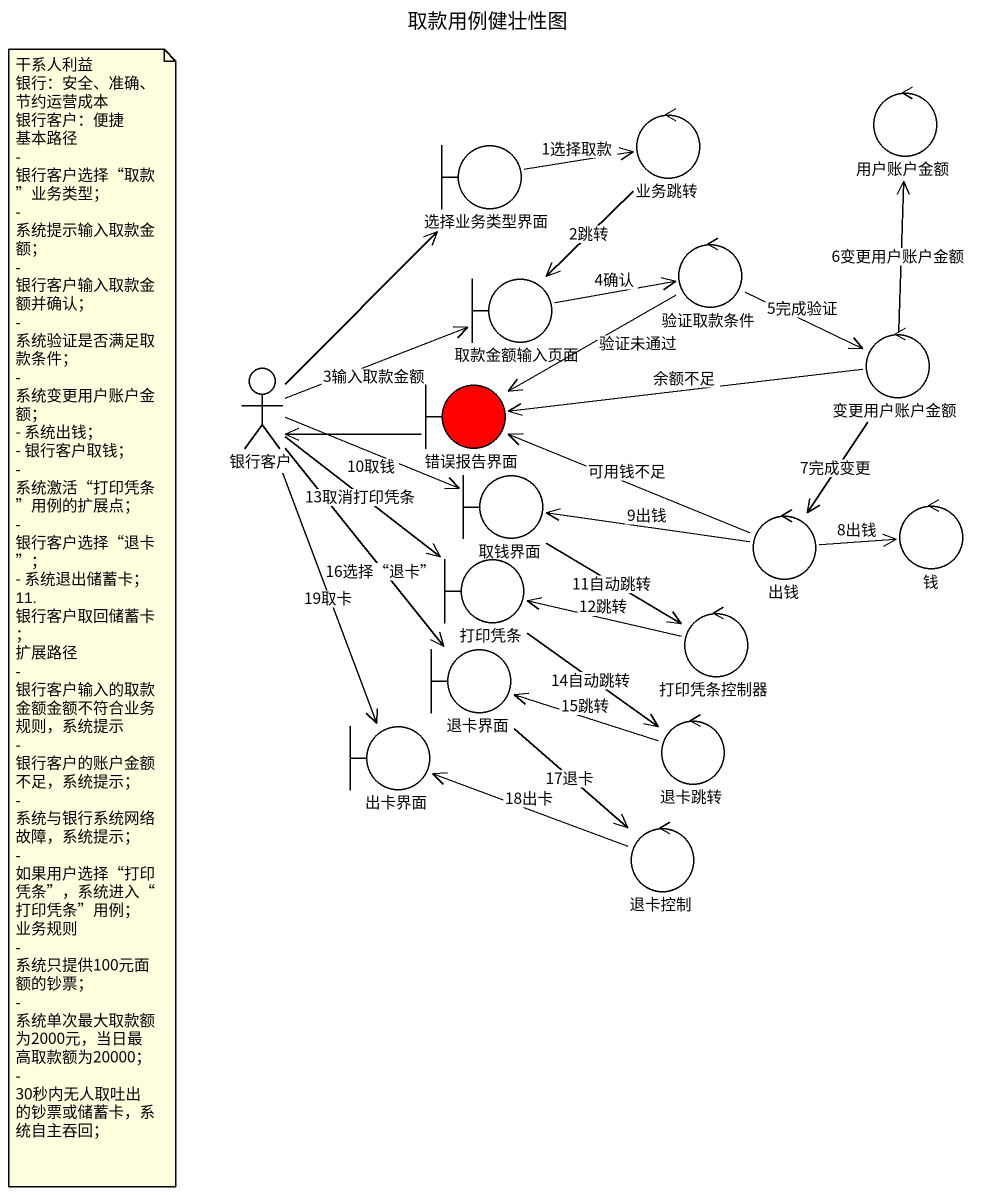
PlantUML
@startuml
title 取款用例健壮性图
boundary 选择业务类型界面
control 业务跳转
control 用户账户金额
control 验证取款条件
boundary 取款金额输入页面
control 变更用户账户金额
actor 银行客户
boundary 错误报告界面 #FF0000
boundary 取钱界面
control 出钱
control 钱
boundary 打印凭条
boundary 退卡界面
control 打印凭条控制器
boundary 出卡界面
control 退卡跳转
control 退卡控制
选择业务类型界面 -right-> 业务跳转 : 1选择取款
业务跳转 --> 取款金额输入页面 : 2跳转
验证取款条件 -right-> 变更用户账户金额 : 5完成验证
验证取款条件 -left-> 错误报告界面 : 验证未通过
取款金额输入页面 -right-> 验证取款条件 : 4确认
变更用户账户金额 -up-> 用户账户金额 : 6变更用户账户金额
变更用户账户金额 -left-> 错误报告界面 : 余额不足
变更用户账户金额 --> 出钱 : 7完成变更
银行客户 -up-> 选择业务类型界面
银行客户 -right-> 取款金额输入页面 : 3输入取款金额
银行客户 <-right- 错误报告界面
银行客户 -right-> 取钱界面 : 10取钱
银行客户 --> 打印凭条 : 13取消打印凭条
银行客户 --> 退卡界面 : 16选择“退卡”
银行客户 --> 出卡界面 : 19取卡
取钱界面 --> 打印凭条控制器 : 11自动跳转
出钱 -left-> 错误报告界面 : 可用钱不足
出钱 -left-> 取钱界面 : 9出钱
出钱 -right-> 钱 : 8出钱
打印凭条 --> 退卡跳转 : 14自动跳转
退卡界面 --> 退卡控制 : 17退卡
打印凭条控制器 -left-> 打印凭条 : 12跳转
退卡跳转 -left-> 退卡界面 : 15跳转
退卡控制 -left-> 出卡界面 : 18出卡
note as N1
  干系人利益
  银行：安全、准确、节约运营成本
  银行客户：便捷
  基本路径
  - 银行客户选择“取款”业务类型；
  - 系统提示输入取款金额；
  - 银行客户输入取款金额并确认；
  - 系统验证是否满足取款条件；
  - 系统变更用户账户金额；
  - 系统出钱；
  - 银行客户取钱；
  - 系统激活“打印凭条”用例的扩展点；
  - 银行客户选择“退卡”；
  - 系统退出储蓄卡；
  11. 银行客户取回储蓄卡；
  扩展路径
  - 银行客户输入的取款金额金额不符合业务规则，系统提示
  - 银行客户的账户金额不足，系统提示；
  - 系统与银行系统网络故障，系统提示；
  - 如果用户选择“打印凭条”，系统进入“打印凭条”用例；
  业务规则
  - 系统只提供100元面额的钞票；
  - 系统单次最大取款额为2000元，当日最高取款额为20000；
  - 30秒内无人取吐出的钞票或储蓄卡，系统自主吞回；
end note
@enduml
